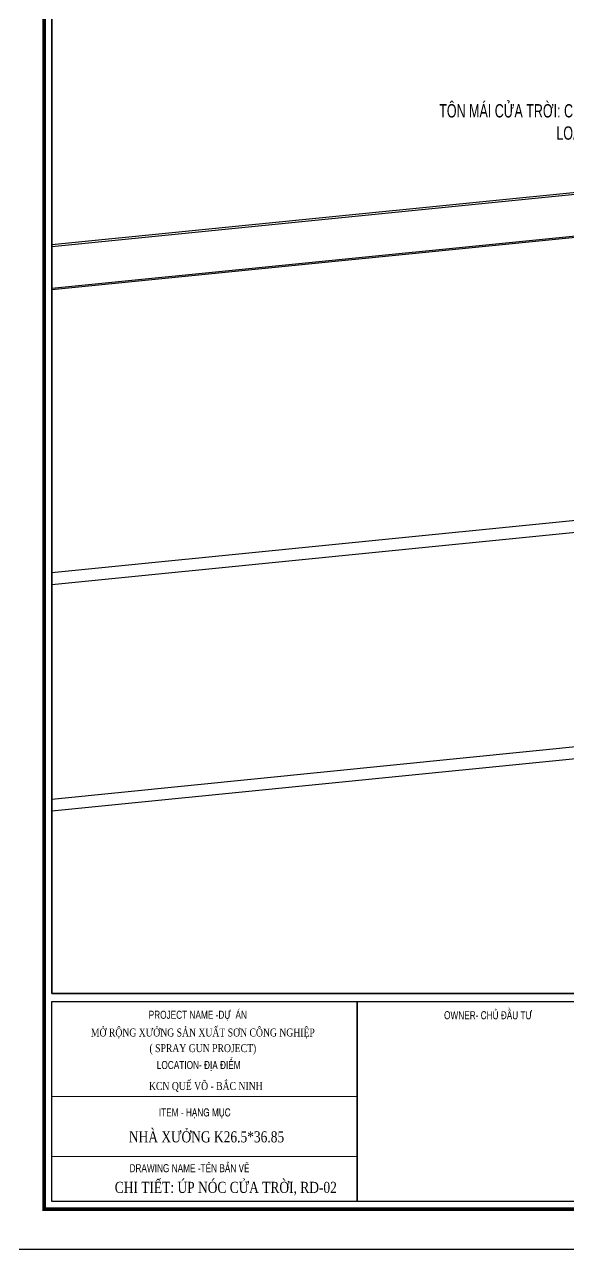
# Model space of a CAD drawing. Header units: inches. Extents: x 315041 to 662841, y -45540 to -35018.
# Drawn here: x 330209.6 to 330331.9, y -37110 to -36834.5 of the extents above; entities that cross this region are included whole.
import ezdxf
from ezdxf.enums import TextEntityAlignment as Align

# ---------------------------------------------------------------- set-up
doc = ezdxf.new("R2010")
doc.units = ezdxf.units.IN
doc.header["$MEASUREMENT"] = 0
for name, color, linetype in [('2', 2, 'Continuous'), ('3', 3, 'Continuous'), ('7', 7, 'Continuous'), ('BAO KHUNG', 31, 'Continuous')]:
    doc.layers.add(name, color=color, linetype=linetype)
doc.layers.add('Cover text', color=7, linetype='Continuous', true_color=0x52370f)
doc.layers.add('S-Hatch', color=8, linetype='Continuous', lineweight=9)
doc.styles.add('ST1H', font='vnshxh.shx', dxfattribs={"width": 0.7})
doc.styles.add('ST3', font='times.ttf', dxfattribs={"width": 0.8})
doc.styles.get("Standard").update_dxf_attribs({"font": 'VHARIALN.TTF'})

# ---------------------------------------------------------------- blocks, each defined once
blk = doc.blocks.new('A$C75D82031')
at = {"layer": '2', "color": 157, "linetype": 'Continuous'}
blk.add_lwpolyline([(0, 420), (594, 420), (594, 0), (0, 0)], close=True, dxfattribs=at)
at = {"layer": '7', "color": 147, "linetype": 'Continuous'}
blk.add_lwpolyline([(12.33, 57.61), (581.67, 57.61), (581.67, 409.19), (12.33, 409.19)], close=True, dxfattribs=at)
at = {"layer": 'BAO KHUNG', "color": 167, "linetype": 'Continuous', "const_width": 0.871}
blk.add_lwpolyline([(10.59, 9.07), (583.41, 9.07), (583.41, 410.93), (10.59, 410.93)], close=True, dxfattribs=at)
at = {"layer": 'BAO KHUNG', "color": 7}
for points in [[(12.33, 55.81), (80.92, 55.81), (80.92, 10.81), (12.33, 10.81)], [(80.92, 55.81), (144.95, 55.81), (144.95, 10.81), (80.92, 10.81)]]:
    blk.add_lwpolyline(points, close=True, dxfattribs=at)
at = {"layer": 'S-Hatch'}
for p, q in [((12.33, 34.43), (80.92, 34.43)), ((80.92, 20.88), (12.33, 20.88))]:
    blk.add_line(p, q, dxfattribs=at)
at = {"layer": 'BAO KHUNG', "color": 7, "linetype": 'Continuous', "width": 0.9}
for s, p in [('PROJECT NAME -Dù  ÁN ', (45.37, 51.89)), ('LOCATION- §ÞA §IÓM', (45.32, 40.59))]:
    blk.add_text(s, height=1.8, dxfattribs=at).set_placement(p, align=Align.CENTER)
for s, p in [(' OWNER- CHñ §ÇU T¦', (99.94, 51.79)), ('ITEM - H¹NG MôC', (36.35, 29.93)), ('DRAWING NAME -T£N B¶N VÏ', (29.76, 17.39))]:
    blk.add_text(s, height=1.8, dxfattribs=at).set_placement(p)
at = {"layer": 'Cover text', "linetype": 'Continuous', "style": 'ST3', "width": 0.8}
for s, p in [('MỞ RỘNG XƯỞNG SẢN XUẤT SƠN CÔNG NGHIỆP', (46.25, 47.9)), ('( SPRAY GUN PROJECT)', (46.25, 44.39)), (' KCN QUẾ VÕ - BẮC NINH', (46.64, 35.87))]:
    blk.add_text(s, height=1.8, dxfattribs=at).set_placement(p, align=Align.CENTER)

msp = doc.modelspace()

# ---------------------------------------------------------------- linework, layer by layer
at = {"color": 8}
msp.add_lwpolyline([(330215.7734, -36700.8371), (330785.1113, -36700.8371), (330785.1113, -37052.4169), (330215.7734, -37052.4169)], close=True, dxfattribs=at)
at = {"layer": '2'}
for p, q in [((330215.7734, -36957.7904), (330500.4423, -36929.3235)), ((330215.7734, -36960.4703), (330500.7077, -36931.9769)), ((330215.7734, -37008.7097), (330500.5087, -36980.2362)), ((330215.7734, -37011.3897), (330500.774, -36982.8896))]:
    msp.add_line(p, q, dxfattribs=at)
at = {"layer": '3'}
for points in [[(330492.109, -36856.4577), (330215.7734, -36884.0913)], [(330215.7734, -36884.4263), (330492.109, -36856.7926)], [(330215.7734, -36893.8061), (330487.3584, -36866.6476)], [(330215.7734, -36894.1411), (330487.0949, -36867.0089)]]:
    msp.add_lwpolyline(points, dxfattribs=at)

# ---------------------------------------------------------------- block references
at = {"color": 1}
msp.add_blockref('A$C75D82031', (330203.4423, -37110.027), dxfattribs=at)

# ---------------------------------------------------------------- texts
at = {"color": 3, "linetype": 'Continuous', "style": 'ST3', "width": 0.8}
for s, p in [('NHÀ XƯỞNG K26.5*36.85', (330233.0634, -37085.9357)), ('CHI TIẾT: ÚP NÓC CỬA TRỜI, RD-02', (330229.8891, -37097.3044))]:
    msp.add_text(s, height=2.5, dxfattribs=at).set_placement(p)

# ---------------------------------------------------------------- next in the draw order: texts
at = {"layer": '3', "insert": (330375.4926, -36856.7654), "char_height": 3, "attachment_point": 6, "style": 'ST1H', "bg_fill": 2}
msp.add_mtext('\\A1;t«n m¸i cöa trêi: CLEAR COLORBOND, mµu: .........\\PLo¹i : 05 sãng cn, dµy: 0.45 mm.', dxfattribs=at)

doc.saveas('drawing.dxf')
